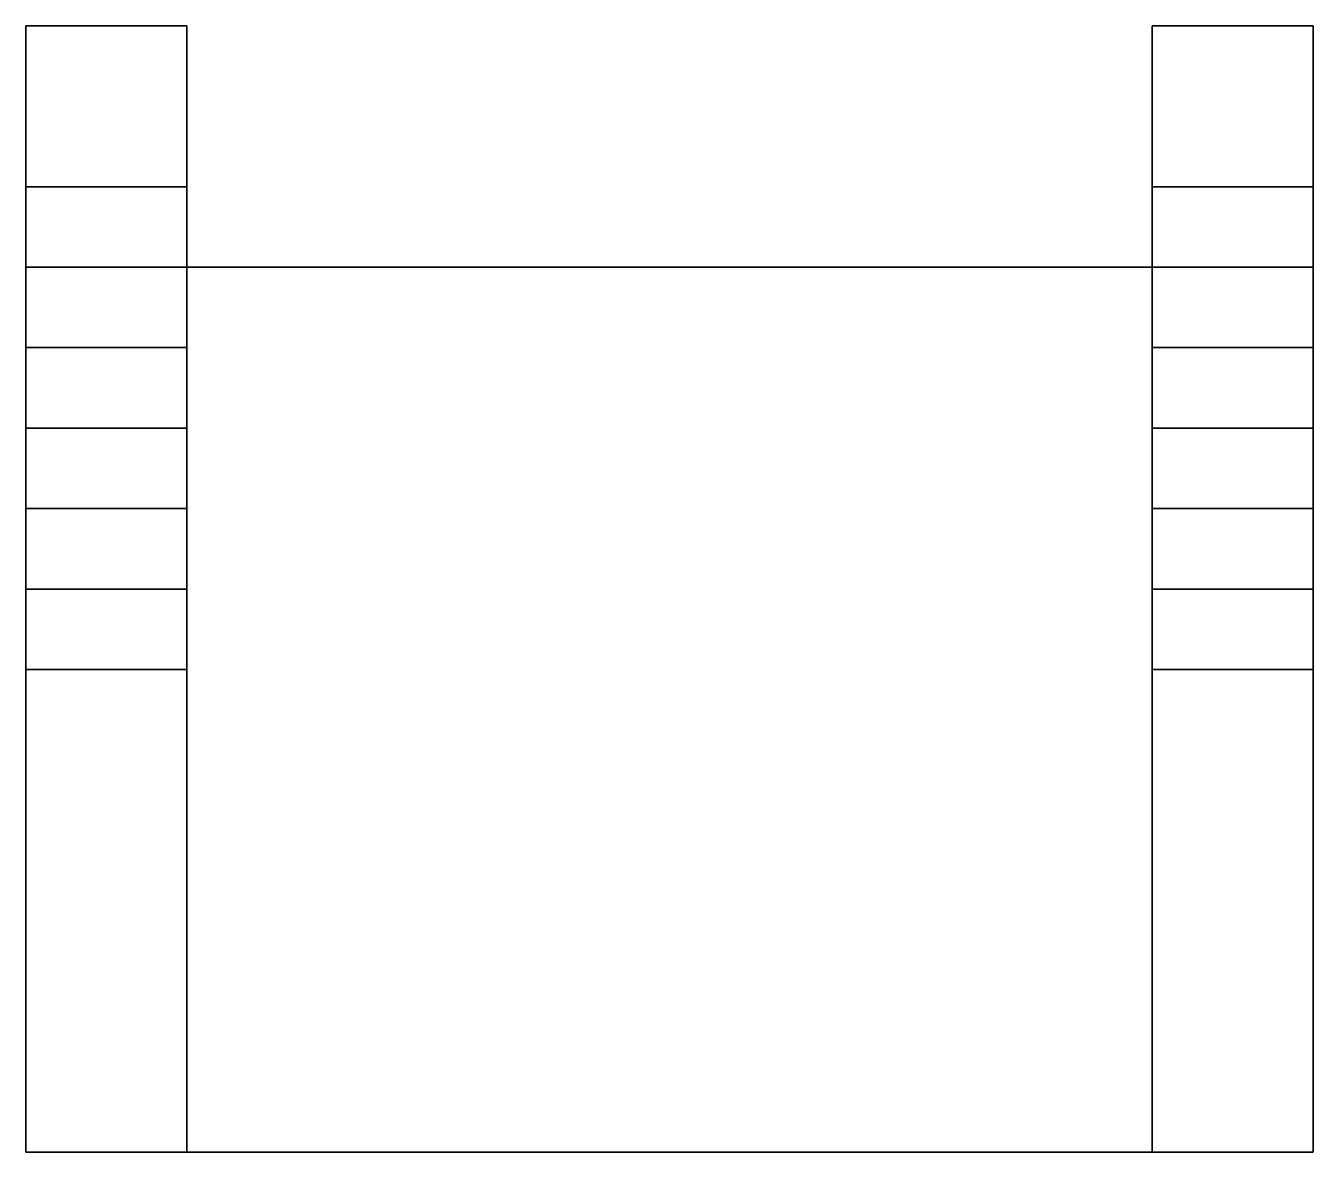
# Model space of a CAD drawing. Extents: x -0.04 to 0.04, y -0.025 to 0.045.
import ezdxf

# ---------------------------------------------------------------- set-up
doc = ezdxf.new("R2010")
doc.units = 0
doc.layers.add('TURRET', color=2, linetype='CONTINUOUS')

msp = doc.modelspace()

# ---------------------------------------------------------------- linework, layer by layer
at = {"layer": 'TURRET'}
for points in [[(-0.03, 0.035, 0.11), (-0.03, 0.045, 0.1), (-0.04, 0.045, 0.1), (-0.04, 0.035, 0.11)], [(-0.03, 0.045, 0.1), (-0.03, 0.045, 0.08), (-0.04, 0.045, 0.08), (-0.04, 0.045, 0.1)], [(-0.03, 0.045, 0.08), (-0.03, 0.03, 0.015), (-0.04, 0.03, 0.015), (-0.04, 0.045, 0.08)], [(-0.04, 0.035, 0.11), (-0.04, 0.045, 0.1), (-0.04, 0.015, 0.105), (-0.04, 0.025, 0.11)], [(-0.04, 0.045, 0.1), (-0.04, 0.045, 0.08), (-0.04, 0.02, 0.05866), (-0.04, 0.015, 0.105)], [(-0.04, 0.045, 0.08), (-0.04, 0.045, 0.08), (-0.04, 0.025, 0.05), (-0.04, 0.02, 0.05866)], [(-0.04, 0.045, 0.08), (-0.04, 0.03, 0.015), (-0.04, 0.02, 0.04134), (-0.04, 0.025, 0.05)], [(-0.03, 0.025, 0.11), (-0.03, 0.015, 0.105), (-0.03, 0.045, 0.1), (-0.03, 0.035, 0.11)], [(-0.03, 0.015, 0.105), (-0.03, 0.02, 0.05866), (-0.03, 0.045, 0.08), (-0.03, 0.045, 0.1)], [(-0.03, 0.02, 0.05866), (-0.03, 0.025, 0.05), (-0.03, 0.045, 0.08)], [(-0.03, 0.025, 0.05), (-0.03, 0.02, 0.04134), (-0.03, 0.03, 0.015), (-0.03, 0.045, 0.08)], [(0.03, 0.045, 0.08), (0.03, 0.03, 0.015), (0.03, 0.02, 0.04134), (0.03, 0.025, 0.05)], [(0.03, 0.045, 0.08), (0.03, 0.045, 0.08), (0.03, 0.025, 0.05), (0.03, 0.02, 0.05866)], [(0.03, 0.045, 0.1), (0.03, 0.045, 0.08), (0.03, 0.02, 0.05866), (0.03, 0.015, 0.105)], [(0.03, 0.035, 0.11), (0.03, 0.045, 0.1), (0.03, 0.015, 0.105), (0.03, 0.025, 0.11)], [(0.04, 0.045, 0.08), (0.04, 0.03, 0.015), (0.03, 0.03, 0.015), (0.03, 0.045, 0.08)], [(0.04, 0.045, 0.1), (0.04, 0.045, 0.08), (0.03, 0.045, 0.08), (0.03, 0.045, 0.1)], [(0.04, 0.035, 0.11), (0.04, 0.045, 0.1), (0.03, 0.045, 0.1), (0.03, 0.035, 0.11)], [(0.04, 0.025, 0.05), (0.04, 0.02, 0.04134), (0.04, 0.03, 0.015), (0.04, 0.045, 0.08)], [(0.04, 0.02, 0.05866), (0.04, 0.025, 0.05), (0.04, 0.045, 0.08)], [(0.04, 0.015, 0.105), (0.04, 0.02, 0.05866), (0.04, 0.045, 0.08), (0.04, 0.045, 0.1)], [(0.04, 0.025, 0.11), (0.04, 0.015, 0.105), (0.04, 0.045, 0.1), (0.04, 0.035, 0.11)], [(-0.03, 0.025, 0.11), (-0.03, 0.035, 0.11), (-0.04, 0.035, 0.11), (-0.04, 0.025, 0.11)], [(0.04, 0.025, 0.11), (0.04, 0.035, 0.11), (0.03, 0.035, 0.11), (0.03, 0.025, 0.11)], [(-0.04, 0.02, 0.04134), (-0.04, 0.03, 0.015), (-0.04, -0.025, 0.015), (-0.04, 0.01, 0.04134)], [(-0.04, 0.03), (-0.04, 0.03, 0.015), (0.04, 0.03, 0.015), (0.04, 0.03)], [(-0.04, 0.03, 0.015), (-0.04, 0.03), (-0.04, -0.025), (-0.04, -0.025, 0.015)], [(-0.03, 0.01, 0.04134), (-0.03, -0.025, 0.015), (-0.03, 0.03, 0.015), (-0.03, 0.02, 0.04134)], [(-0.03, 0.03, 0.015), (-0.03, -0.025, 0.015), (0.03, -0.025, 0.015), (0.03, 0.03, 0.015)], [(0.03, 0.02, 0.04134), (0.03, 0.03, 0.015), (0.03, -0.025, 0.015), (0.03, 0.01, 0.04134)], [(0.04, 0.01, 0.04134), (0.04, -0.025, 0.015), (0.04, 0.03, 0.015), (0.04, 0.02, 0.04134)], [(0.04, -0.025, 0.015), (0.04, -0.025), (0.04, 0.03), (0.04, 0.03, 0.015)], [(-0.03, 0.015, 0.105), (-0.03, 0.025, 0.11), (-0.04, 0.025, 0.11), (-0.04, 0.015, 0.105)], [(-0.03, 0.02, 0.04134), (-0.03, 0.025, 0.05), (-0.04, 0.025, 0.05), (-0.04, 0.02, 0.04134)], [(-0.03, 0.025, 0.05), (-0.03, 0.02, 0.05866), (-0.04, 0.02, 0.05866), (-0.04, 0.025, 0.05)], [(0.04, 0.025, 0.05), (0.04, 0.02, 0.05866), (0.03, 0.02, 0.05866), (0.03, 0.025, 0.05)], [(0.04, 0.02, 0.04134), (0.04, 0.025, 0.05), (0.03, 0.025, 0.05), (0.03, 0.02, 0.04134)], [(0.04, 0.015, 0.105), (0.04, 0.025, 0.11), (0.03, 0.025, 0.11), (0.03, 0.015, 0.105)], [(-0.04, 0.02, 0.05866), (-0.04, 0.02, 0.05866), (-0.04, 0.01, 0.05866), (-0.04, 0.015, 0.105)], [(-0.03, 0.01, 0.04134), (-0.03, 0.02, 0.04134), (-0.04, 0.02, 0.04134), (-0.04, 0.01, 0.04134)], [(-0.03, 0.02, 0.05866), (-0.03, 0.01, 0.05866), (-0.04, 0.01, 0.05866), (-0.04, 0.02, 0.05866)], [(-0.03, 0.015, 0.105), (-0.03, 0.01, 0.05866), (-0.03, 0.02, 0.05866)], [(0.04, 0.02, 0.05866), (0.04, 0.01, 0.05866), (0.03, 0.01, 0.05866), (0.03, 0.02, 0.05866)], [(0.04, 0.01, 0.04134), (0.04, 0.02, 0.04134), (0.03, 0.02, 0.04134), (0.03, 0.01, 0.04134)], [(0.03, 0.02, 0.05866), (0.03, 0.02, 0.05866), (0.03, 0.01, 0.05866), (0.03, 0.015, 0.105)], [(0.04, 0.015, 0.105), (0.04, 0.01, 0.05866), (0.04, 0.02, 0.05866)], [(-0.03, -0.025, 0.025), (-0.03, 0.015, 0.105), (-0.04, 0.015, 0.105), (-0.04, -0.025, 0.025)], [(-0.04, 0.015, 0.105), (-0.04, 0.01, 0.05866), (-0.04, 0.005, 0.05), (-0.04, -0.025, 0.025)], [(-0.03, -0.025, 0.025), (-0.03, 0.005, 0.05), (-0.03, 0.01, 0.05866), (-0.03, 0.015, 0.105)], [(0.03, 0.015, 0.105), (0.03, 0.01, 0.05866), (0.03, 0.005, 0.05), (0.03, -0.025, 0.025)], [(0.04, -0.025, 0.025), (0.04, 0.015, 0.105), (0.03, 0.015, 0.105), (0.03, -0.025, 0.025)], [(0.04, -0.025, 0.025), (0.04, 0.005, 0.05), (0.04, 0.01, 0.05866), (0.04, 0.015, 0.105)], [(-0.04, -0.025, 0.025), (-0.04, 0.005, 0.05), (-0.04, 0.01, 0.04134), (-0.04, -0.025, 0.015)], [(-0.03, 0.01, 0.05866), (-0.03, 0.005, 0.05), (-0.04, 0.005, 0.05), (-0.04, 0.01, 0.05866)], [(-0.03, 0.005, 0.05), (-0.03, 0.01, 0.04134), (-0.04, 0.01, 0.04134), (-0.04, 0.005, 0.05)], [(-0.03, -0.025, 0.015), (-0.03, 0.01, 0.04134), (-0.03, 0.005, 0.05), (-0.03, -0.025, 0.025)], [(0.04, 0.005, 0.05), (0.04, 0.01, 0.04134), (0.03, 0.01, 0.04134), (0.03, 0.005, 0.05)], [(0.04, 0.01, 0.05866), (0.04, 0.005, 0.05), (0.03, 0.005, 0.05), (0.03, 0.01, 0.05866)], [(0.03, -0.025, 0.025), (0.03, 0.005, 0.05), (0.03, 0.01, 0.04134), (0.03, -0.025, 0.015)], [(0.04, -0.025, 0.015), (0.04, 0.01, 0.04134), (0.04, 0.005, 0.05), (0.04, -0.025, 0.025)], [(-0.03, -0.025, 0.015), (-0.03, -0.025, 0.025), (-0.04, -0.025, 0.025), (-0.04, -0.025)], [(0.04, -0.025), (0.03, -0.025, 0.015), (-0.03, -0.025, 0.015), (-0.04, -0.025)], [(0.04, -0.025), (0.04, -0.025, 0.025), (0.03, -0.025, 0.025), (0.03, -0.025, 0.015)]]:
    msp.add_3dface(points, dxfattribs=at)

doc.saveas('drawing.dxf')
